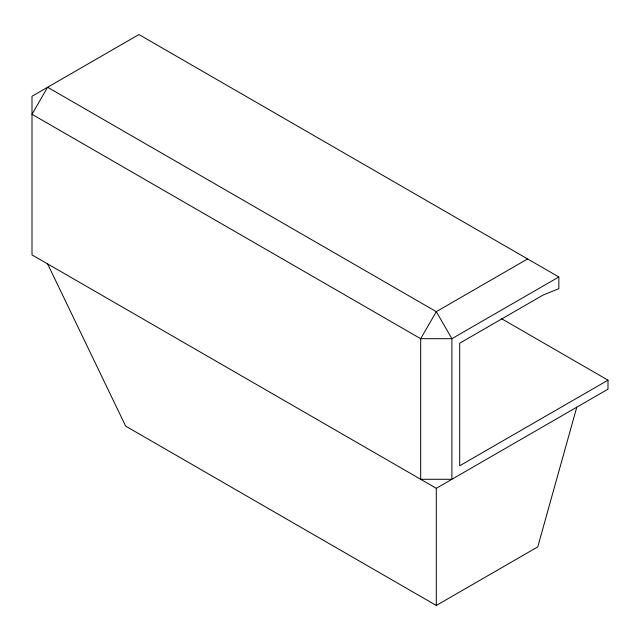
<?xml version="1.0" encoding="UTF-8"?>
<svg xmlns="http://www.w3.org/2000/svg" width="640" height="640" viewBox="0 0 640 640"><rect width="100%" height="100%" fill="white"/><g stroke="black" fill="none" stroke-linecap="round" stroke-linejoin="round"><path stroke-width="0.96" d="M576.784 407.192L537.76 546.888L436.296 605.464L125.656 426.12L47.608 263.896M527.608 258.936L436.296 311.664L420.68 338.696L420.68 479.288L451.904 479.288L451.904 338.696L436.296 311.664L47.608 87.256L32 114.296L420.68 338.696L451.904 338.696L558.832 276.968L558.832 288.68L543.216 294.992L459.704 343.208L459.704 465.776L608 380.16L608 389.168L436.296 488.304L32 254.888L32 96.272L138.928 34.536L558.832 276.968M501.512 318.672L608 380.16M436.296 488.304L436.296 605.464"/></g></svg>
